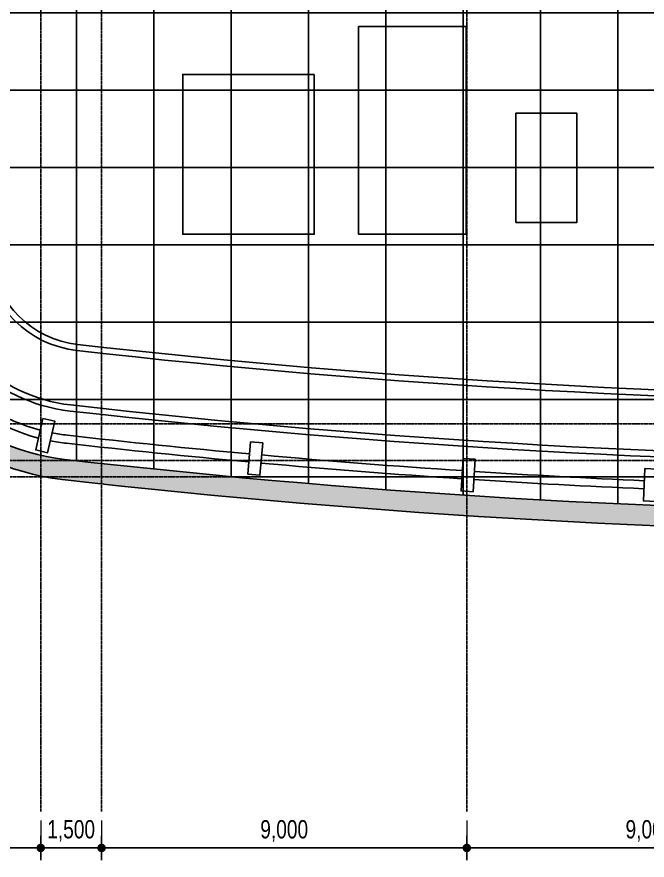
# Model space of a CAD drawing. Header units: millimetres. Extents: x -179076 to 119312, y -18667 to 180141.
# Drawn here: x -87400 to -71871, y 117841 to 138622 of the extents above; entities that cross this region are included whole.
import ezdxf

# ---------------------------------------------------------------- set-up
doc = ezdxf.new("R2010")
doc.units = ezdxf.units.MM
doc.linetypes.add('X-GRID_5~ROOF$0$CENTER2', pattern=[1.125, 0.75, -0.125, 0.125, -0.125])
doc.layers.get('0').update_dxf_attribs({"lineweight": 20})
doc.layers.get('Defpoints').update_dxf_attribs({"color": 151, "lineweight": 9})
for name, color, linetype in [('A-DIM1', 7, 'Continuous'), ('X-EXT_PH$0$A-254', 254, 'Continuous'), ('X-EXT_PH$0$A-ELE2', 3, 'Continuous'), ('X-EXT_PH$0$A-ELE3', 4, 'Continuous'), ('X-EXT_PH$0$A-ELE4', 8, 'Continuous'), ('X-EXT_PH$0$A-ELES', 252, 'Continuous'), ('X-EXT_PH$0$A-PAT', 251, 'Continuous'), ('X-EXT_PH$0$A-STL', 6, 'Continuous'), ('X-GRID_5~ROOF$0$A-CEN1', 1, 'X-GRID_5~ROOF$0$CENTER2')]:
    doc.layers.add(name, color=color, linetype=linetype)
doc.styles.add('Hrtext', font='', dxfattribs={"width": 0.8})
doc.styles.get('Hrtext').set_extended_font_data('Dotum')
doc.dimstyles.new('HEERIM(Ext)', dxfattribs={"dimtxt": 3, "dimasz": 1, "dimexe": 2, "dimexo": 1.5, "dimgap": 1, "dimtad": 1, "dimdec": 0, "dimzin": 0, "dimdsep": 46, "dimlunit": 6, "dimtxsty": 'Hrtext', "dimblk": 'dotdim1', "dimcen": 1, "dimdle": 2, "dimclrd": 256, "dimclre": 256, "dimclrt": 3, "dimadec": 0, "dimazin": 0, "dimtfac": 1, "dimtdec": 0, "dimtix": 1, "dimtmove": 2, "dimatfit": 3, "dimldrblk": 'dotdim1', "dimfxl": 2, "dimtolj": 1, "dimtzin": 0, "dimlwd": -1, "dimarcsym": 0})

# ---------------------------------------------------------------- blocks, each defined once
blk = doc.blocks.new('dotdim1')
at = {"layer": 'A-DIM1'}
for p, q in [((0, 2), (0, -2)), ((-2, 0), (2, 0))]:
    blk.add_line(p, q, dxfattribs=at)
at = {"layer": 'A-DIM1', "const_width": 0.7}
blk.add_lwpolyline([(0.35, 0, 1), (-0.35, 0, 1)], format="xyb", close=True, dxfattribs=at)
blk = doc.blocks.new('*D284')
at = {"layer": 'A-DIM1', "lineweight": -2, "transparency": 16777216}
for p, q in [((-3600, -47575), (-3600, -48550)), ((200, -47575), (200, -48550))]:
    blk.add_line(p, q, dxfattribs=at)
at = {"layer": 'A-DIM1', "transparency": 16777216}
blk.add_line((-3450, -48250), (50, -48250), dxfattribs=at)
at = {"layer": 'Defpoints', "color": 0, "transparency": 16777216}
for p in [(-3600, -47350), (200, -47350), (200, -48250)]:
    blk.add_point(p, dxfattribs=at)
at = {"layer": 'A-DIM1', "transparency": 16777216, "xscale": 150, "yscale": 150, "zscale": 150, "rotation": 180}
blk.add_blockref('dotdim1', (-3600, -48250), dxfattribs=at)
at = {"layer": 'A-DIM1', "transparency": 16777216, "xscale": 150, "yscale": 150, "zscale": 150}
blk.add_blockref('dotdim1', (200, -48250), dxfattribs=at)
at = {"layer": 'A-DIM1', "color": 3, "transparency": 16777216, "insert": (-1700, -47831), "char_height": 450, "attachment_point": 5, "style": 'Hrtext'}
blk.add_mtext('\\A1;3,800', dxfattribs=at)
blk = doc.blocks.new('*D285')
at = {"layer": 'A-DIM1', "lineweight": -2, "transparency": 16777216}
for p, q in [((200, -47575), (200, -48550)), ((1700, -47575), (1700, -48550))]:
    blk.add_line(p, q, dxfattribs=at)
at = {"layer": 'A-DIM1', "transparency": 16777216}
for p, q in [((50, -48250), (-100, -48250)), ((200, -48250), (1700, -48250)), ((1850, -48250), (2000, -48250))]:
    blk.add_line(p, q, dxfattribs=at)
at = {"layer": 'Defpoints', "color": 0, "transparency": 16777216}
for p in [(200, -47350), (1700, -47350), (1700, -48250)]:
    blk.add_point(p, dxfattribs=at)
at = {"layer": 'A-DIM1', "transparency": 16777216, "xscale": 150, "yscale": 150, "zscale": 150}
blk.add_blockref('dotdim1', (200, -48250), dxfattribs=at)
at = {"layer": 'A-DIM1', "transparency": 16777216, "xscale": 150, "yscale": 150, "zscale": 150, "rotation": 180}
blk.add_blockref('dotdim1', (1700, -48250), dxfattribs=at)
at = {"layer": 'A-DIM1', "color": 3, "transparency": 16777216, "insert": (950, -47831), "char_height": 450, "attachment_point": 5, "style": 'Hrtext'}
blk.add_mtext('\\A1;1,500', dxfattribs=at)
blk = doc.blocks.new('*D286')
at = {"layer": 'A-DIM1', "lineweight": -2, "transparency": 16777216}
for p, q in [((1700, -47575), (1700, -48550)), ((10700, -47575), (10700, -48550))]:
    blk.add_line(p, q, dxfattribs=at)
at = {"layer": 'A-DIM1', "transparency": 16777216}
blk.add_line((1850, -48250), (10550, -48250), dxfattribs=at)
at = {"layer": 'Defpoints', "color": 0, "transparency": 16777216}
for p in [(1700, -47350), (10700, -47350), (10700, -48250)]:
    blk.add_point(p, dxfattribs=at)
at = {"layer": 'A-DIM1', "transparency": 16777216, "xscale": 150, "yscale": 150, "zscale": 150, "rotation": 180}
blk.add_blockref('dotdim1', (1700, -48250), dxfattribs=at)
at = {"layer": 'A-DIM1', "transparency": 16777216, "xscale": 150, "yscale": 150, "zscale": 150}
blk.add_blockref('dotdim1', (10700, -48250), dxfattribs=at)
at = {"layer": 'A-DIM1', "color": 3, "transparency": 16777216, "insert": (6200, -47831), "char_height": 450, "attachment_point": 5, "style": 'Hrtext'}
blk.add_mtext('\\A1;9,000', dxfattribs=at)
blk = doc.blocks.new('*D287')
at = {"layer": 'A-DIM1', "lineweight": -2, "transparency": 16777216}
for p, q in [((10700, -47575), (10700, -48550)), ((19700, -47575), (19700, -48550))]:
    blk.add_line(p, q, dxfattribs=at)
at = {"layer": 'A-DIM1', "transparency": 16777216}
blk.add_line((10850, -48250), (19550, -48250), dxfattribs=at)
at = {"layer": 'Defpoints', "color": 0, "transparency": 16777216}
for p in [(10700, -47350), (19700, -47350), (19700, -48250)]:
    blk.add_point(p, dxfattribs=at)
at = {"layer": 'A-DIM1', "transparency": 16777216, "xscale": 150, "yscale": 150, "zscale": 150, "rotation": 180}
blk.add_blockref('dotdim1', (10700, -48250), dxfattribs=at)
at = {"layer": 'A-DIM1', "transparency": 16777216, "xscale": 150, "yscale": 150, "zscale": 150}
blk.add_blockref('dotdim1', (19700, -48250), dxfattribs=at)
at = {"layer": 'A-DIM1', "color": 3, "transparency": 16777216, "insert": (15200, -47831), "char_height": 450, "attachment_point": 5, "style": 'Hrtext'}
blk.add_mtext('\\A1;9,000', dxfattribs=at)
blk = doc.blocks.new('Grid_Office')
at = {"layer": 'A-DIM1'}
for base, p1, p2, picture, middle in [((200, -48250), (-3600, -47350), (200, -47350), '*D284', (-1700, -47831.3)), ((1700, -48250), (200, -47350), (1700, -47350), '*D285', (950, -47831.3)), ((10700, -48250), (1700, -47350), (10700, -47350), '*D286', (6200, -47831.3)), ((19700, -48250), (10700, -47350), (19700, -47350), '*D287', (15200, -47831.3))]:
    dim = blk.add_linear_dim(base=base, p1=p1, p2=p2, dimstyle='HEERIM(Ext)', override={"dimscale": 150}, dxfattribs=at)
    dim.commit()
    dim.dimension.update_dxf_attribs({"geometry": picture, "text_midpoint": middle})

msp = doc.modelspace()

# ---------------------------------------------------------------- hatches: boundary and pattern name
at = {"layer": 'X-EXT_PH$0$A-254'}
h = msp.add_hatch(color=256, dxfattribs=at)
h.dxf.hatch_style = 1
edge = h.paths.add_edge_path(flags=16)
edge.add_arc((-150113.3, 146990.8), 116300, 0, 7.249805)
edge.add_arc((-40000.7, 160998.5), 5300, 7.24981, 83.51554)
edge.add_arc((-62813.3, -39709.2), 207300, 83.515545, 96.484455)
edge.add_arc((-85625.9, 160998.5), 5300, 96.48446, 172.75019)
edge.add_arc((24486.7, 146990.8), 116300, 172.750195, 180)
edge.add_arc((24486.7, 146990.8), 116300, 180, 187.249805)
edge.add_arc((-85625.9, 132983.1), 5300, 187.24981, 263.51554)
edge.add_arc((-62813.3, 333690.8), 207300, 263.515545, 276.484455)
edge.add_arc((-40000.7, 132983.1), 5300, 276.48446, 352.75019)
edge.add_arc((-150113.3, 146990.8), 116300, 352.750195, 360)
edge = h.paths.add_edge_path()
edge.add_arc((-150113.3, 146990.8), 116800, 0, 7.249805)
edge.add_arc((-40000.7, 160998.5), 5800, 7.24981, 83.51554)
edge.add_arc((-62813.3, -39709.2), 207800, 83.515545, 96.484455)
edge.add_arc((-85625.9, 160998.5), 5800, 96.48446, 172.75019)
edge.add_arc((24486.7, 146990.8), 116800, 172.750195, 180)
edge.add_arc((24486.7, 146990.8), 116800, 180, 187.249805)
edge.add_arc((-85625.9, 132983.1), 5800, 187.24981, 263.51554)
edge.add_arc((-62813.3, 333690.8), 207800, 263.515545, 276.484455)
edge.add_arc((-40000.7, 132983.1), 5800, 276.48446, 352.75019)
edge.add_arc((-150113.3, 146990.8), 116800, 352.750195, 360)
at = {"layer": 'X-EXT_PH$0$A-PAT'}
h = msp.add_hatch(dxfattribs=at)
h.set_pattern_fill('NET', color=256, scale=600)
h.set_pattern_definition([(0, (-165939.6, 60614), (0, 1905), []), (90, (-165939.6, 60614), (-1905, 1e-13), [])])
h.paths.add_polyline_path([(-81613.3, 153190.8), (-42913.3, 153190.8), (-42913.3, 140790.8), (-81613.3, 140790.8)], flags=16)
h.paths.add_polyline_path([(-42863.3, 145590.8), (-42763.3, 140790.8), (-42713.3, 140790.8)], flags=16)
edge = h.paths.add_edge_path()
edge.add_arc((-40000.7, 160998.5), 5300, 7.24981, 83.51554)
edge.add_arc((-62813.3, -39709.2), 207300, 83.515545, 96.484455)
edge.add_arc((-85625.9, 160998.5), 5300, 96.48446, 172.75019)
edge.add_arc((24486.7, 146990.8), 116300, 172.750195, 187.249805)
edge.add_arc((-85625.9, 132983.1), 5300, 187.24981, 263.51554)
edge.add_arc((-62813.3, 333690.8), 207300, 263.515545, 276.484455)
edge.add_arc((-40000.7, 132983.1), 5300, 276.48446, 352.75019)
edge.add_arc((-150113.3, 146990.8), 116300, 352.750195, 367.249805)

# ---------------------------------------------------------------- linework, layer by layer
at = {"layer": 'X-EXT_PH$0$A-ELE2'}
msp.add_lwpolyline([(-33313.3, 146990.8, 0.0316438), (-34247.1, 161730.4, 0.3456251), (-39345.7, 166761.4, 0.056648), (-86281, 166761.4, 0.3456251), (-91379.6, 161730.4, 0.0316438), (-92313.3, 146990.8, 0.0316438), (-91379.6, 132251.1, 0.3456251), (-86281, 127220.2, 0.056648), (-39345.7, 127220.2, 0.3456251), (-34247.1, 132251.1, 0.0316438)], format="xyb", close=True, dxfattribs=at)
at = {"layer": 'X-EXT_PH$0$A-ELE3', "color": 11, "true_color": 0xf27172}
for points in [[(-35013.3, 146990.8, 0.0316438), (-35933.5, 161515.9, 0.3456251), (-39537.7, 165072.2, 0.056648), (-86089, 165072.2, 0.3456251), (-89693.2, 161515.9, 0.0316438), (-90613.3, 146990.8, 0.0316438), (-89693.2, 132465.7, 0.3456251), (-86089, 128909.3, 0.056648), (-39537.7, 128909.3, 0.3456251), (-35933.5, 132465.7, 0.0316438)], [(-35163.3, 146990.8, 0.0316438), (-36082.3, 161497, 0.3456251), (-39554.7, 164923.2, 0.056648), (-86072, 164923.2, 0.3456251), (-89544.4, 161497, 0.0316438), (-90463.3, 146990.8, 0.0316438), (-89544.4, 132484.6, 0.3456251), (-86072, 129058.3, 0.056648), (-39554.7, 129058.3, 0.3456251), (-36082.3, 132484.6, 0.0316438)], [(-36513.3, 146990.8, 0.0316438), (-37421.5, 161326.6, 0.3456251), (-39707.1, 163581.8, 0.056648), (-85919.6, 163581.8, 0.3456251), (-88205.2, 161326.6, 0.0316438), (-89113.3, 146990.8, 0.0316438), (-88205.2, 132654.9, 0.3456251), (-85919.6, 130399.7, 0.056648), (-39707.1, 130399.7, 0.3456251), (-37421.5, 132654.9, 0.0316438)], [(-36663.3, 146990.8, 0.0316438), (-37570.3, 161307.7, 0.3456251), (-39724.1, 163432.8, 0.056648), (-85902.6, 163432.8, 0.3456251), (-88056.4, 161307.7, 0.0316438), (-88963.3, 146990.8, 0.0316438), (-88056.4, 132673.9, 0.3456251), (-85902.6, 130548.7, 0.056648), (-39724.1, 130548.7, 0.3456251), (-37570.3, 132673.9, 0.0316438)]]:
    msp.add_lwpolyline(points, format="xyb", close=True, dxfattribs=at)
at = {"layer": 'X-EXT_PH$0$A-ELE4', "color": 5}
msp.add_lwpolyline([(-33813.3, 146990.8, 0.0316438), (-34743.1, 161667.3, 0.3456251), (-39402.2, 166264.6, 0.056648), (-86224.5, 166264.6, 0.3456251), (-90883.6, 161667.3, 0.0316438), (-91813.3, 146990.8, 0.0316438), (-90883.6, 132314.2, 0.3456251), (-86224.5, 127717, 0.056648), (-39402.2, 127717, 0.3456251), (-34743.1, 132314.2, 0.0316438)], format="xyb", close=True, dxfattribs=at)
at = {"layer": 'X-EXT_PH$0$A-ELES'}
for points in [[(-78981.6, 138382.7), (-76331.6, 138382.7), (-76331.6, 133265.2), (-78981.6, 133265.2)], [(-80071.2, 137204.4), (-80071.2, 133264.5), (-83311.2, 133264.5), (-83311.2, 137204.4)], [(-75107, 133556.5), (-75107, 136246.5), (-73602, 136246.5), (-73602, 133556.5)]]:
    msp.add_lwpolyline(points, close=True, dxfattribs=at)
at = {"layer": 'X-EXT_PH$0$A-STL', "color": 5}
for points in [[(-90465.6, 132216.2, 0.2976161), (-86869.4, 128243.5, 0.2976161)], [(-90267.1, 132241.4, 0.2969069), (-86824.6, 128438.5, 0.2969069)], [(-86532.2, 128371.3, 0.0202179), (-86156.7, 128313.1, 0.0054591), (-81666.8, 127852.4, 0.0054591)], [(-86577, 128176.2, 0.0205439), (-86179.3, 128114.4, 0.0054593), (-81684.9, 127653.2, 0.0054593)], [(-81368.1, 127825.2, 0.0059982), (-76423.9, 127439.4, 0.0059982)], [(-81386.2, 127626.1, 0.0059986), (-76437, 127239.8, 0.0059986)], [(-76124.6, 127419.8, 0.0050699), (-71939.1, 127192.3, 0.0050699)], [(-76137.6, 127220.3, 0.0050703), (-71947.8, 126992.5, 0.0050703)]]:
    msp.add_lwpolyline(points, format="xyb", dxfattribs=at)
at = {"layer": 'X-EXT_PH$0$A-STL', "color": 3}
for points in [[(-86757.9, 128728.5), (-86465.5, 128661.3), (-86644.8, 127881.6), (-86937.1, 127948.8)], [(-81639.7, 128151.1), (-81340.9, 128124), (-81413.3, 127327.2), (-81712.1, 127354.4)], [(-76404.4, 127738.7), (-76105.1, 127719.1), (-76157.1, 126920.8), (-76456.5, 126940.4)], [(-71926, 127492), (-71626.3, 127478.9), (-71661.1, 126679.7), (-71960.8, 126692.7)]]:
    msp.add_lwpolyline(points, close=True, dxfattribs=at)
at = {"layer": 'X-GRID_5~ROOF$0$A-CEN1', "ltscale": 10}
for p, q in [((-86813.3, 175040.8), (-86813.3, 119040.8)), ((-85313.3, 175040.8), (-85313.3, 119040.8)), ((-76313.3, 175040.8), (-76313.3, 119040.8))]:
    msp.add_line(p, q, dxfattribs=at)
for points in [[(-29513.3, 128590.8), (-99513.3, 128590.8)], [(-29513.3, 127690.8), (-99513.3, 127690.8)], [(-29513.3, 127290.8), (-99513.3, 127290.8)]]:
    msp.add_lwpolyline(points, dxfattribs=at)

# ---------------------------------------------------------------- block references
msp.add_blockref('Grid_Office', (-87013.3, 166390.8))

doc.saveas('drawing.dxf')
